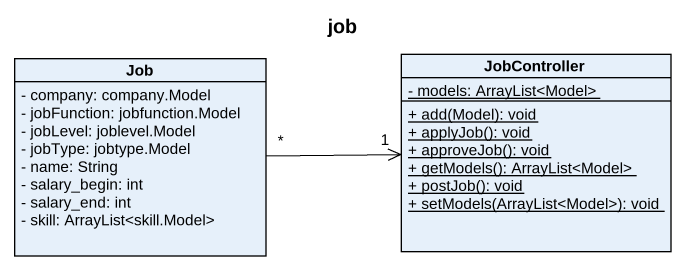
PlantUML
@startuml
title job
hide circle
hide empty members
skinparam classAttributeIconSize 0
class Job {
  - company: company.Model
  - jobFunction: jobfunction.Model
  - jobLevel: joblevel.Model
  - jobType: jobtype.Model
  - name: String
  - salary_begin: int
  - salary_end: int
  - skill: ArrayList<skill.Model>
}
class JobController {
  {static} - models: ArrayList<Model>
  {static} + add(Model): void
  {static} + applyJob(): void
  {static} + approveJob(): void
  {static} + getModels(): ArrayList<Model>
  {static} + postJob(): void
  {static} + setModels(ArrayList<Model>): void
}
Job "*" -right-> "1" JobController
@enduml
